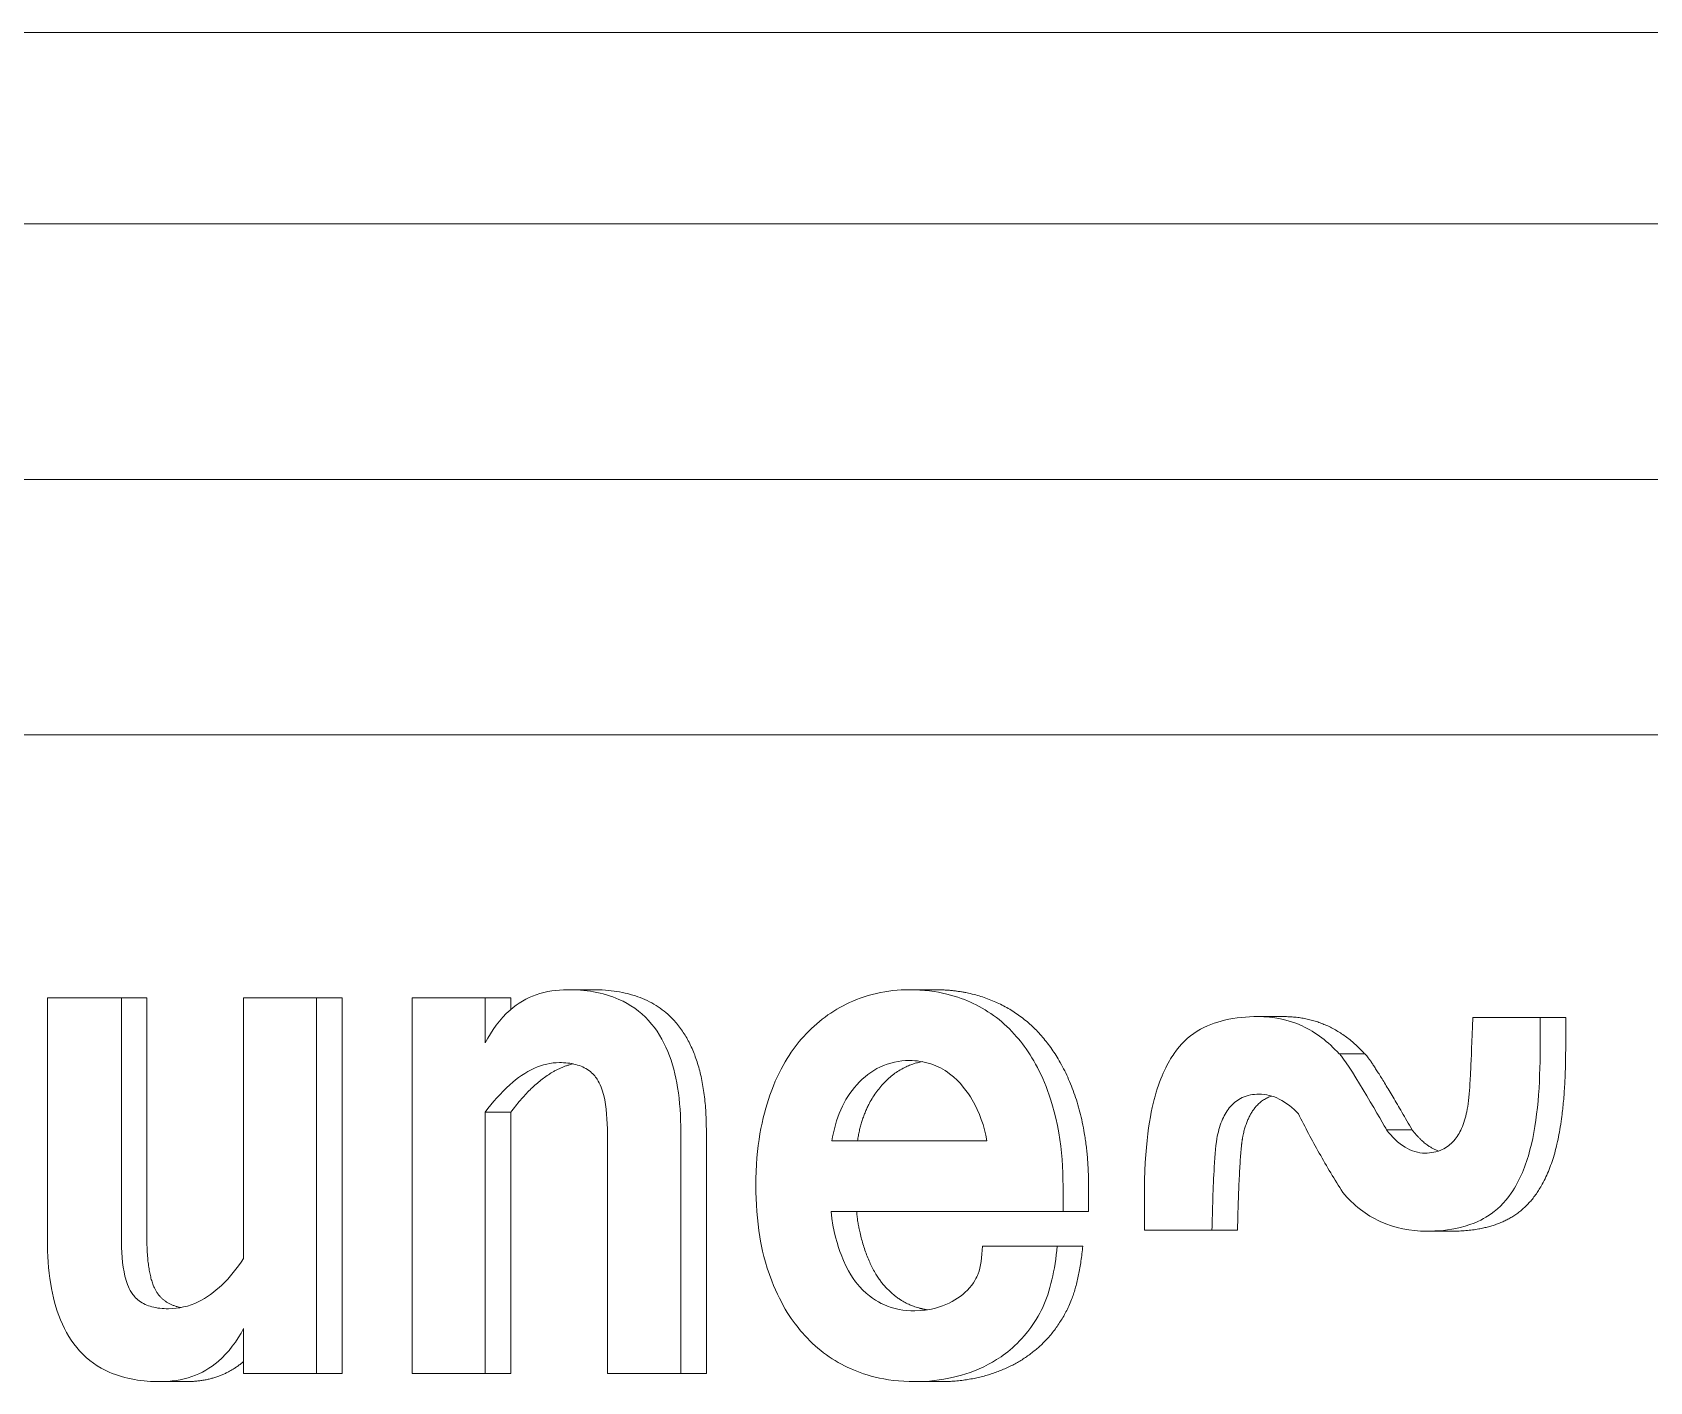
# Model space of a CAD drawing. Header units: inches. Extents: x 19 to 503, y 6 to 322.
# Drawn here: x 355.902 to 357.485, y 111.83 to 113.151 of the extents above; entities that cross this region are included whole.
import ezdxf

# ---------------------------------------------------------------- set-up
doc = ezdxf.new("R2010")
doc.units = ezdxf.units.IN
doc.header["$LTSCALE"] = 15
doc.header["$MEASUREMENT"] = 0
doc.layers.add('Visible (ANSI)', color=7, linetype='Continuous', lineweight=50)

msp = doc.modelspace()

# ---------------------------------------------------------------- linework, layer by layer
at = {"layer": 'Visible (ANSI)', "linetype": 'Continuous', "lineweight": 18}
for p, q in [((363.03772, 113.15094), (351.95259, 113.15094)), ((351.46211, 112.96344), (363.15345, 112.96344)), ((352.19282, 112.7134), (362.42274, 112.7134)), ((354.54732, 112.4634), (360.06824, 112.4634)), ((356.45068, 112.21391), (356.42568, 112.21391)), ((356.78533, 112.21391), (356.76033, 112.21391)), ((355.98891, 112.20581), (355.9166, 112.20581)), ((355.9166, 112.20581), (355.9166, 111.96897)), ((355.98891, 111.9715), (355.98891, 112.20581)), ((356.01391, 112.20581), (355.98891, 112.20581)), ((356.01391, 112.20581), (356.01391, 111.9715)), ((356.18, 112.20581), (356.10856, 112.20581)), ((356.10856, 112.20581), (356.10856, 111.95075)), ((356.18, 111.8384), (356.18, 112.20581)), ((356.205, 112.20581), (356.18, 112.20581)), ((356.205, 112.20581), (356.205, 111.8384)), ((356.34504, 112.20581), (356.2736, 112.20581)), ((356.2736, 112.20581), (356.2736, 111.8384)), ((356.34504, 112.16179), (356.34504, 112.20581)), ((356.37004, 112.20581), (356.34504, 112.20581)), ((356.37004, 112.20581), (356.37004, 112.19453)), ((357.12656, 112.18759), (357.10156, 112.18759)), ((357.37767, 112.18658), (357.31193, 112.18658)), ((357.40267, 112.18658), (357.37767, 112.18658)), ((357.37767, 112.15672), (357.37767, 112.18658)), ((357.40267, 112.18658), (357.40267, 112.15672)), ((357.20589, 112.15116), (357.18089, 112.15116)), ((356.34504, 111.8384), (356.34504, 112.09397)), ((356.37004, 112.09397), (356.34504, 112.09397)), ((356.37004, 112.09397), (356.37004, 111.8384)), ((356.46469, 112.07272), (356.46469, 111.8384)), ((356.53656, 111.8384), (356.53656, 112.07525)), ((356.56156, 112.07525), (356.56156, 111.8384)), ((356.83616, 112.06614), (356.68451, 112.06614)), ((357.25235, 112.07676), (357.22735, 112.07676)), ((356.91066, 111.99681), (356.91066, 112.0216)), ((356.93566, 112.0216), (356.93566, 111.99681)), ((356.99024, 112.00895), (356.99024, 111.97859)), ((356.68364, 111.99681), (356.91066, 111.99681)), ((356.93566, 111.99681), (356.91066, 111.99681)), ((356.99024, 111.97859), (357.05642, 111.97859)), ((357.08142, 111.97859), (357.05642, 111.97859)), ((357.29135, 111.97757), (357.26635, 111.97757)), ((356.90496, 111.9629), (356.83177, 111.9629)), ((356.92996, 111.9629), (356.90496, 111.9629)), ((356.10856, 111.88243), (356.10856, 111.8384)), ((356.05204, 111.83031), (356.02704, 111.83031)), ((356.10856, 111.8384), (356.18, 111.8384)), ((356.205, 111.8384), (356.18, 111.8384)), ((356.2736, 111.8384), (356.34504, 111.8384)), ((356.37004, 111.8384), (356.34504, 111.8384)), ((356.46469, 111.8384), (356.53656, 111.8384)), ((356.56156, 111.8384), (356.53656, 111.8384)), ((356.79059, 111.83031), (356.76559, 111.83031))]:
    msp.add_line(p, q, dxfattribs=at)
for points, degree, knots in [([(356.42568, 112.21391), (356.41526, 112.21391), (356.40488, 112.21245), (356.38564, 112.20563), (356.3771, 112.20067), (356.35937, 112.18525), (356.35141, 112.1742), (356.34504, 112.16179)], 3, [-0.28699786, -0.28699786, -0.28699786, -0.28699786, -0.19530538, -0.19530538, -0.10997007, -0.10997007, 0, 0, 0, 0]), ([(356.53656, 112.07525), (356.53656, 112.08957), (356.53568, 112.10418), (356.53141, 112.13031), (356.52837, 112.14222), (356.51915, 112.16472), (356.51299, 112.17498), (356.49663, 112.19291), (356.4868, 112.19971), (356.46009, 112.21148), (356.44263, 112.21391), (356.42568, 112.21391)], 3, [-0.54983804, -0.54983804, -0.54983804, -0.54983804, -0.44076065, -0.44076065, -0.34737427, -0.34737427, -0.25125884, -0.25125884, -0.14914917, -0.14914917, 0, 0, 0, 0]), ([(356.76033, 112.21391), (356.7495, 112.21391), (356.73873, 112.2128), (356.71657, 112.20773), (356.70681, 112.20393), (356.68186, 112.19153), (356.66713, 112.18021), (356.64426, 112.15354), (356.63273, 112.1363), (356.61613, 112.08907), (356.61001, 112.06074), (356.61001, 112.02211)], 3, [-1.4919316, -1.4919316, -1.4919316, -1.4919316, -1.2903014, -1.2903014, -1.0712515, -1.0712515, -0.6411915, -0.6411915, -0.2943902, -0.2943902, 0, 0, 0, 0]), ([(356.91066, 112.0216), (356.91066, 112.03908), (356.90942, 112.05661), (356.903, 112.09416), (356.89801, 112.10904), (356.88558, 112.1408), (356.87517, 112.15649), (356.85299, 112.18213), (356.83873, 112.19287), (356.80863, 112.20716), (356.78843, 112.21391), (356.76033, 112.21391)], 3, [-0.95374288, -0.95374288, -0.95374288, -0.95374288, -0.86423892, -0.86423892, -0.75775194, -0.75775194, -0.52950742, -0.52950742, -0.24718032, -0.24718032, 0, 0, 0, 0]), ([(357.10156, 112.18759), (357.09062, 112.18759), (357.07951, 112.18659), (357.06001, 112.18196), (357.05063, 112.17874), (357.03313, 112.1678), (357.02569, 112.16055), (357.01343, 112.143), (357.00635, 112.12973), (356.99589, 112.09216), (356.99024, 112.06222), (356.99024, 112.00895)], 3, [-2.3834325, -2.3834325, -2.3834325, -2.3834325, -1.8060438, -1.8060438, -1.3327779, -1.3327779, -0.8613347, -0.8613347, -0.4059085, -0.4059085, 0, 0, 0, 0]), ([(357.18089, 112.15116), (357.17029, 112.1629), (357.15827, 112.17222), (357.13085, 112.18481), (357.11638, 112.18759), (357.10156, 112.18759)], 3, [-0.2596696, -0.2596696, -0.2596696, -0.2596696, -0.13042883, -0.13042883, 0, 0, 0, 0]), ([(357.31193, 112.18658), (357.30991, 112.13819), (357.30909, 112.12368), (357.30816, 112.10947), (357.30724, 112.10049), (357.3058, 112.09448)], 3, [-0.073344423, -0.073344423, -0.073344423, -0.073344423, -0.047519074, -0.047519074, 0, 0, 0, 0]), ([(356.68451, 112.06614), (356.6861, 112.0767), (356.68885, 112.08692), (356.69712, 112.1056), (356.70234, 112.11371), (356.71572, 112.12858), (356.72323, 112.13429), (356.74063, 112.14263), (356.75035, 112.14458), (356.76033, 112.14458)], 3, [-0.31166749, -0.31166749, -0.31166749, -0.31166749, -0.23705054, -0.23705054, -0.16576507, -0.16576507, -0.0878526, -0.0878526, 0, 0, 0, 0]), ([(356.76033, 112.14458), (356.76744, 112.14458), (356.77449, 112.1436), (356.78786, 112.13922), (356.79398, 112.13601), (356.81021, 112.12373), (356.8175, 112.11333), (356.82894, 112.09401), (356.83355, 112.08051), (356.83616, 112.06614)], 3, [-0.25145744, -0.25145744, -0.25145744, -0.25145744, -0.21404187, -0.21404187, -0.17828382, -0.17828382, -0.11189925, -0.11189925, 0, 0, 0, 0]), ([(357.22735, 112.07676), (357.22448, 112.08176), (357.1931, 112.13646), (357.18254, 112.14964), (357.18188, 112.1504), (357.18121, 112.15097), (357.18104, 112.15109), (357.18089, 112.15116)], 3, [-0.081233848, -0.081233848, -0.081233848, -0.081233848, -0.006321127, -0.006321127, -0.00143225, -0.00143225, 0, 0, 0, 0]), ([(357.26635, 111.97757), (357.27737, 111.97757), (357.28858, 111.97859), (357.31341, 111.9846), (357.32217, 111.98961), (357.3353, 111.99795), (357.34297, 112.00555), (357.35791, 112.02724), (357.36373, 112.04195), (357.37543, 112.08633), (357.37767, 112.12184), (357.37767, 112.15672)], 3, [-0.58963682, -0.58963682, -0.58963682, -0.58963682, -0.55353283, -0.55353283, -0.50652615, -0.50652615, -0.40328783, -0.40328783, -0.26584205, -0.26584205, 0, 0, 0, 0]), ([(356.34504, 112.09397), (356.3523, 112.10367), (356.36038, 112.11301), (356.37654, 112.12743), (356.38461, 112.13314), (356.40117, 112.14059), (356.40934, 112.14255), (356.41779, 112.14255)], 3, [-0.25414778, -0.25414778, -0.25414778, -0.25414778, -0.15637481, -0.15637481, -0.07435436, -0.07435436, 0, 0, 0, 0]), ([(356.41779, 112.14255), (356.42315, 112.14255), (356.42867, 112.14205), (356.43837, 112.13948), (356.44274, 112.13763), (356.45039, 112.13206), (356.45291, 112.12901), (356.45769, 112.12166), (356.45972, 112.11589), (356.46381, 112.09915), (356.46469, 112.08583), (356.46469, 112.07272)], 3, [-0.24371502, -0.24371502, -0.24371502, -0.24371502, -0.20910445, -0.20910445, -0.17940168, -0.17940168, -0.15075746, -0.15075746, -0.09989135, -0.09989135, 0, 0, 0, 0]), ([(356.77284, 112.1435), (356.75177, 112.13973), (356.71477, 112.10106), (356.70951, 112.06614)], 2, [0.2230255, 0.2230255, 0.2230255, 1, 2, 2, 2]), ([(357.06168, 112.07069), (357.06289, 112.07638), (357.06457, 112.08204), (357.06889, 112.09178), (357.07139, 112.09597), (357.0778, 112.10335), (357.0816, 112.10625), (357.09115, 112.11072), (357.09678, 112.11168), (357.10244, 112.11168)], 3, [-0.17401034, -0.17401034, -0.17401034, -0.17401034, -0.12936578, -0.12936578, -0.09065897, -0.09065897, -0.0497718, -0.0497718, 0, 0, 0, 0]), ([(357.10244, 112.11168), (357.10585, 112.11168), (357.10923, 112.11129), (357.11595, 112.10967), (357.11921, 112.10845), (357.12929, 112.10343), (357.13549, 112.09836), (357.14101, 112.09245)], 3, [-0.12657462, -0.12657462, -0.12657462, -0.12657462, -0.09654482, -0.09654482, -0.06622492, -0.06622492, 0, 0, 0, 0]), ([(357.14101, 112.09245), (357.14754, 112.07943), (357.15438, 112.0666), (357.16885, 112.04096), (357.1765, 112.02813), (357.18439, 112.01553)], 3, [-0.23324276, -0.23324276, -0.23324276, -0.23324276, -0.11854585, -0.11854585, 0, 0, 0, 0]), ([(357.3058, 112.09448), (357.30461, 112.08888), (357.30298, 112.08329), (357.29877, 112.07374), (357.29634, 112.06963), (357.29001, 112.06239), (357.28614, 112.05948), (357.27653, 112.05498), (357.2708, 112.05399), (357.26504, 112.05399)], 3, [-0.17274752, -0.17274752, -0.17274752, -0.17274752, -0.12892677, -0.12892677, -0.09125466, -0.09125466, -0.05069558, -0.05069558, 0, 0, 0, 0]), ([(357.05642, 111.97859), (357.05686, 111.99746), (357.05757, 112.02116), (357.05942, 112.05267), (357.06039, 112.06417), (357.06168, 112.07069)], 3, [-0.12909353, -0.12909353, -0.12909353, -0.12909353, -0.05099445, -0.05099445, 0, 0, 0, 0]), ([(357.26504, 112.05399), (357.26168, 112.05399), (357.25837, 112.05447), (357.25178, 112.05639), (357.24859, 112.05784), (357.2386, 112.06388), (357.23254, 112.07001), (357.22735, 112.07676)], 3, [-0.12863255, -0.12863255, -0.12863255, -0.12863255, -0.09912652, -0.09912652, -0.06883712, -0.06883712, 0, 0, 0, 0]), ([(356.61001, 112.02211), (356.61001, 112.00535), (356.61114, 111.98845), (356.61571, 111.96111), (356.61898, 111.94599), (356.63508, 111.90425), (356.6467, 111.8883), (356.66828, 111.86342), (356.68315, 111.85222), (356.7142, 111.83754), (356.73545, 111.83031), (356.76559, 111.83031)], 3, [-1.1520732, -1.1520732, -1.1520732, -1.1520732, -0.9328917, -0.9328917, -0.7880369, -0.7880369, -0.5752915, -0.5752915, -0.2652163, -0.2652163, 0, 0, 0, 0]), ([(357.18439, 112.01553), (357.18968, 112.00934), (357.19543, 112.00377), (357.20779, 111.99418), (357.21427, 111.99023), (357.23553, 111.98038), (357.2508, 111.97757), (357.26635, 111.97757)], 3, [-0.26781171, -0.26781171, -0.26781171, -0.26781171, -0.20158046, -0.20158046, -0.13679537, -0.13679537, 0, 0, 0, 0]), ([(356.76559, 111.89964), (356.75518, 111.89964), (356.74487, 111.9014), (356.72881, 111.9086), (356.72038, 111.91353), (356.70671, 111.92873), (356.6996, 111.93801), (356.69066, 111.96191), (356.685, 111.97848), (356.68364, 111.99681)], 3, [-1.9615665, -1.9615665, -1.9615665, -1.9615665, -1.0582577, -1.0582577, -0.4670175, -0.4670175, -0.1401197, -0.1401197, 0, 0, 0, 0]), ([(356.70864, 111.99681), (356.70995, 111.97909), (356.72398, 111.9381), (356.74589, 111.91229), (356.76813, 111.9021), (356.7778, 111.9006)], 2, [0, 0, 0, 1, 2, 3, 3.6112494, 3.6112494, 3.6112494]), ([(356.03493, 111.90166), (356.02951, 111.90166), (356.0239, 111.90219), (356.01429, 111.90485), (356.01008, 111.9067), (356.00293, 111.91203), (356.00048, 111.91491), (355.99574, 111.92229), (355.99378, 111.92802), (355.98977, 111.94473), (355.98891, 111.95826), (355.98891, 111.9715)], 3, [-0.25342297, -0.25342297, -0.25342297, -0.25342297, -0.21349345, -0.21349345, -0.18069807, -0.18069807, -0.15097762, -0.15097762, -0.10090432, -0.10090432, 0, 0, 0, 0]), ([(356.01391, 111.9715), (356.01391, 111.93152), (356.03203, 111.9058), (356.0472, 111.90281)], 2, [0, 0, 0, 1, 1.7229834, 1.7229834, 1.7229834]), ([(355.9166, 111.96897), (355.9166, 111.95462), (355.91748, 111.93997), (355.92175, 111.91379), (355.92479, 111.90186), (355.93401, 111.87936), (355.94016, 111.86912), (355.95647, 111.85124), (355.96625, 111.84446), (355.99283, 111.83273), (356.01018, 111.83031), (356.02704, 111.83031)], 3, [-0.54882756, -0.54882756, -0.54882756, -0.54882756, -0.43951235, -0.43951235, -0.34598462, -0.34598462, -0.25005812, -0.25005812, -0.14831849, -0.14831849, 0, 0, 0, 0]), ([(356.76559, 111.83031), (356.77835, 111.83031), (356.79103, 111.83165), (356.81333, 111.83689), (356.82537, 111.8407), (356.84765, 111.85258), (356.8606, 111.86096), (356.88224, 111.88632), (356.88795, 111.89713), (356.89825, 111.91862), (356.90271, 111.93973), (356.90496, 111.9629)], 3, [-0.51058672, -0.51058672, -0.51058672, -0.51058672, -0.39585732, -0.39585732, -0.30581684, -0.30581684, -0.23379286, -0.23379286, -0.17764071, -0.17764071, 0, 0, 0, 0]), ([(356.83177, 111.9629), (356.83135, 111.95206), (356.83007, 111.94263), (356.82721, 111.93477), (356.82507, 111.929), (356.81379, 111.91603), (356.8069, 111.91092), (356.79136, 111.90344), (356.77979, 111.89964), (356.76559, 111.89964)], 3, [-1.3567512, -1.3567512, -1.3567512, -1.3567512, -0.3873837, -0.3873837, -0.2508201, -0.2508201, -0.1248926, -0.1248926, 0, 0, 0, 0]), ([(356.10856, 111.95075), (356.10225, 111.94133), (356.09514, 111.9324), (356.08022, 111.91817), (356.0726, 111.91254), (356.05488, 111.90396), (356.04511, 111.90166), (356.03493, 111.90166)], 3, [-0.25985251, -0.25985251, -0.25985251, -0.25985251, -0.16904466, -0.16904466, -0.0895398, -0.0895398, 0, 0, 0, 0]), ([(356.02704, 111.83031), (356.03752, 111.83031), (356.04797, 111.83176), (356.06734, 111.83854), (356.07596, 111.84347), (356.09393, 111.85887), (356.10205, 111.86994), (356.10856, 111.88243)], 3, [-0.28914927, -0.28914927, -0.28914927, -0.28914927, -0.1969143, -0.1969143, -0.11111134, -0.11111134, 0, 0, 0, 0])]:
    msp.add_open_spline(points, degree=degree, knots=knots, dxfattribs=at)
for points in [[(356.45068, 112.21391), (356.56156, 112.21391), (356.56156, 112.07525)], [(356.78533, 112.21391), (356.81908, 112.21391), (356.87518, 112.18759), (356.91462, 112.13699), (356.93566, 112.06563), (356.93566, 112.0216)], [(357.12656, 112.18759), (357.17302, 112.18759), (357.20589, 112.15116)], [(357.20589, 112.15116), (357.20808, 112.15015), (357.23087, 112.11421), (357.25235, 112.07676)], [(357.40267, 112.15672), (357.40267, 112.10865), (357.3904, 112.04033), (357.36323, 111.99681), (357.32072, 111.97757), (357.29135, 111.97757)], [(356.43115, 112.14131), (356.40059, 112.13478), (356.37004, 112.09397)], [(357.11493, 112.10984), (357.09359, 112.103), (357.08668, 112.07069)], [(357.08668, 112.07069), (357.08317, 112.05298), (357.08142, 111.97859)], [(357.25235, 112.07676), (357.26464, 112.06079), (357.27823, 112.05602)], [(356.92996, 111.9629), (356.92602, 111.92241), (356.90191, 111.87636), (356.8651, 111.846), (356.81733, 111.83031), (356.79059, 111.83031)], [(356.10856, 111.84998), (356.08543, 111.83031), (356.05204, 111.83031)]]:
    msp.add_open_spline(points, degree=2, dxfattribs=at)

doc.saveas('drawing.dxf')
